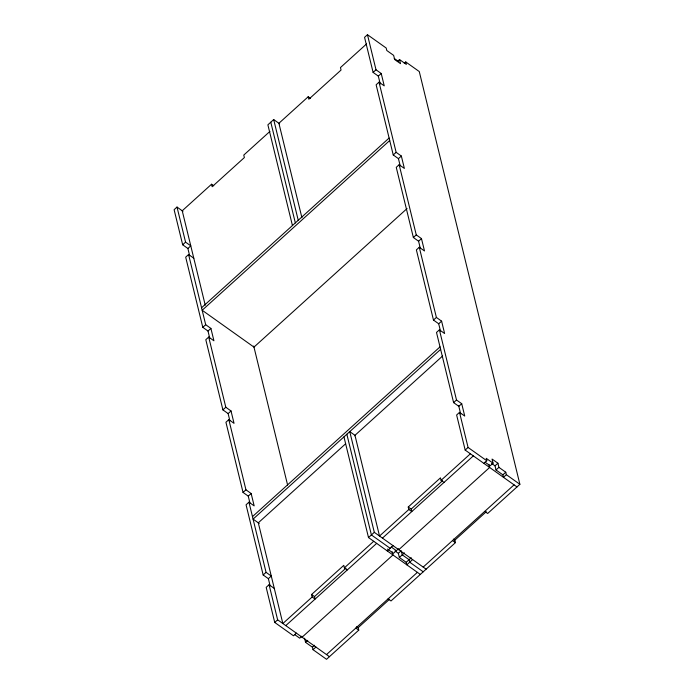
<?xml version="1.0" encoding="UTF-8"?>
<svg xmlns="http://www.w3.org/2000/svg" width="694" height="694" viewBox="0 0 694 694"><rect width="100%" height="100%" fill="white"/><g stroke="black" fill="none" stroke-linecap="round" stroke-linejoin="round"><path stroke-width="1.04" d="M182.973 211.306L177.013 207.064L174.116 209.692L182.669 244.774L187.883 248.487L189.644 255.704M279.647 123.81L273.688 119.568L267.884 124.825L292.434 225.533M367.464 34.7L364.558 37.329L373.112 72.41L378.325 76.114L381.223 73.495L376.009 69.782L367.464 34.7L386.194 48.025L386.801 50.506L393.645 55.373L394.652 59.502L400.516 63.675L399.51 59.545L397.332 61.514M213.752 185.801L211.549 184.231L182.227 210.776L205.242 305.195M269.931 131.4L243.776 155.066L244.383 157.547L212.156 186.712L211.549 184.231M310.426 98.305L308.223 96.735L278.901 123.28L301.916 217.708M366.606 43.904L340.45 67.57L341.049 70.051L308.83 99.216L308.223 96.735M182.669 244.774L185.567 242.154L177.013 207.064M373.112 72.41L376.009 69.782M187.883 248.487L190.781 245.858L185.567 242.154M193.8 258.237L188.586 254.533L185.688 257.162L202.787 327.325L208 331.038L209.762 338.256M381.223 73.495L384.242 85.874L379.028 82.17L376.131 84.789L393.238 154.962L398.451 158.666L400.212 165.892M404.298 63.249L405.747 61.94L419.271 71.551L519.884 484.308L487.665 513.473L484.733 511.391M201.564 307.78L389.108 138.037M389.716 140.509L202.171 310.253L253.978 347.113L407.057 208.556M202.787 327.325L205.693 324.705L188.586 254.533M393.238 154.962L396.135 152.333L379.028 82.17M208 331.038L210.907 328.409L205.693 324.705M398.451 158.666L401.349 156.046L396.135 152.333M210.907 328.409L213.925 340.789L208.712 337.084L205.806 339.704L222.913 409.876L228.126 413.589L229.888 420.807M401.349 156.046L404.368 168.425L399.154 164.721L396.257 167.341L413.364 237.513L418.577 241.217L420.338 248.443M222.913 409.876L225.81 407.248L208.712 337.084M413.364 237.513L416.261 234.884L399.154 164.721M228.126 413.589L231.024 410.961L225.81 407.248M418.577 241.217L421.475 238.597L416.261 234.884M231.024 410.961L234.043 423.34L228.829 419.636L225.932 422.256L243.039 492.428L248.252 496.132L250.013 503.358M421.475 238.597L424.494 250.976L419.28 247.272L416.383 249.892L433.481 320.064L438.695 323.768L440.456 330.995M243.039 492.428L245.936 489.799L228.829 419.636M433.481 320.064L436.387 317.436L419.28 247.272M248.252 496.132L251.15 493.512L245.936 489.799M438.695 323.768L441.601 321.149L436.387 317.436M251.15 493.512L254.169 505.891L248.955 502.187L246.058 504.807L263.165 574.979L268.378 578.683L270.139 585.909M439.406 329.824L436.5 332.443L453.607 402.615L458.821 406.32L461.718 403.7L456.505 399.987L439.406 329.824L444.62 333.528L441.601 321.149M252.477 516.631L440.022 346.887M440.629 349.368L253.084 519.112L259.226 523.484M345.655 443.752L258.298 522.816L282.848 623.533L312.17 596.987L311.563 594.515L343.79 565.35L344.398 567.822L347.33 569.913M354.469 435.771L442.633 355.979M263.165 574.979L266.062 572.35L248.955 502.187M453.607 402.615L456.505 399.987M268.378 578.683L271.276 576.063L266.062 572.35M274.295 588.443L269.081 584.738L266.184 587.358L274.729 622.449L293.467 635.773L296.364 633.145M461.718 403.7L464.737 416.079L459.523 412.366L456.626 414.995L465.18 450.076L516.987 486.936M274.729 622.449L277.635 619.82L269.081 584.738M420.312 574.432L368.505 537.572L374.309 532.324L349.759 431.616L354.972 435.32L379.523 536.037L408.844 509.491L408.237 507.019L440.464 477.854L441.072 480.326L444.004 482.417M465.18 450.076L468.077 447.457L459.523 412.366M344.398 567.822L373.719 541.285M441.072 480.326L470.393 453.789M312.17 596.987L315.102 599.078L314.503 596.597L345.942 568.143M408.844 509.491L411.776 511.582L411.169 509.101L442.607 480.647M285.781 625.615L376.66 543.376M382.455 538.119L473.334 455.88M387.243 550.906L393.038 545.649M483.918 463.41L486.815 460.781L486.208 458.309L493.052 463.176L490.155 465.795L485.019 462.143M301.881 636.198L299.704 638.168L294.577 634.516M398.556 548.702L393.481 553.292L387.495 549.032M302.081 637.213L392.951 554.966L392.188 551.817M398.755 549.717L489.626 467.47L488.862 464.321M412.592 559.564L406.788 564.812L406.19 562.331L399.345 557.464L398.339 553.335L401.236 550.715L402.242 554.844L409.087 559.711L409.694 562.183L423.21 571.804M497.91 463.219L498.917 467.348L505.761 472.215L506.36 474.687L503.462 477.316L502.864 474.835L496.019 469.968L495.013 465.839L497.91 463.219L492.046 459.046L493.052 463.176M356.69 626.613L358.165 627.662L358.763 630.135L326.536 659.3L313.02 649.679L312.413 647.207L305.568 642.34L307.746 640.371M399.345 557.464L404.42 552.875M496.019 469.968L498.917 467.348M312.413 647.207L314.59 645.238M406.19 562.331L411.264 557.742M502.864 474.835L505.761 472.215M313.02 649.679L315.917 647.06M326.51 654.589L417.389 572.35M423.184 567.093L514.063 484.854M358.165 627.662L389.603 599.208M388.059 598.887L390.991 600.969L455.438 542.639L454.83 540.166L486.268 511.712M399.51 59.545L406.346 64.412L405.747 61.94M394.244 58.443L398.608 61.549M491.664 463.462L495.013 465.839M468.077 447.457L486.815 460.781M506.36 474.687L519.884 484.308M408.237 507.019L411.169 509.101M453.364 539.117L454.83 540.166M452.505 540.557L455.438 542.639M374.309 532.324L426.116 569.175M391.251 547.019L396.378 550.672M394.99 550.958L398.339 553.335M390.141 548.277L371.403 534.953L346.853 434.236M311.563 594.515L314.503 596.597M355.831 628.053L358.763 630.135M277.635 619.82L329.442 656.671M378.213 75.655L380.26 84.043M458.63 405.53L460.677 413.919M273.688 119.568L298.238 220.284M270.79 122.196L295.34 222.904M343.955 436.864L368.505 537.572M253.718 346.054L287.602 485.045M304.562 638.211L305.568 642.34"/></g></svg>
